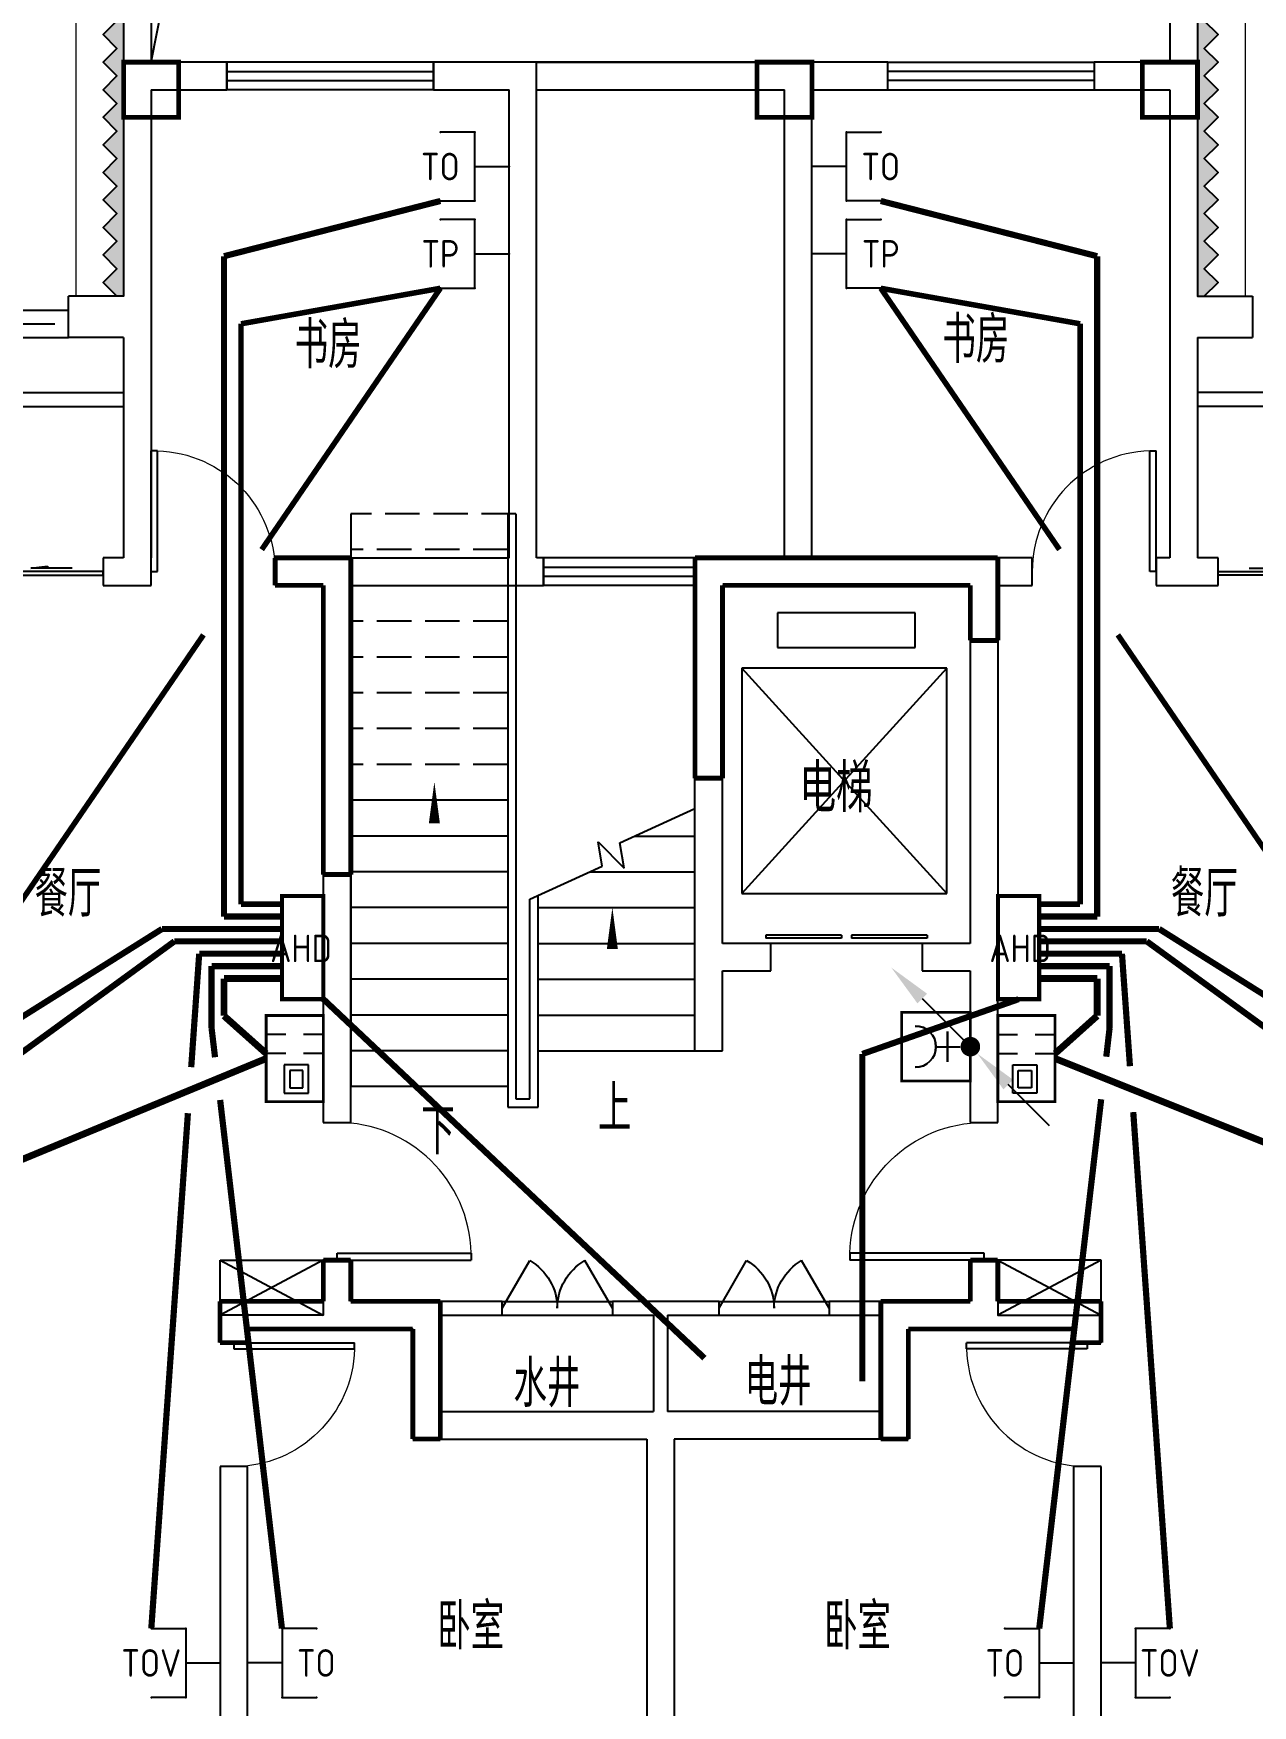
# Model space of a CAD drawing. Extents: x -993182 to -819982, y 169304 to 600104.
# Drawn here: x -884804 to -875948, y 372872 to 385016 of the extents above; entities that cross this region are included whole.
import ezdxf
from ezdxf.enums import TextEntityAlignment as Align

# ---------------------------------------------------------------- set-up
doc = ezdxf.new("R2010")
doc.units = 0
doc.header["$LTSCALE"] = 1000
doc.header["$MEASUREMENT"] = 0
doc.linetypes.add('DASH', pattern=[0.35, 0.25, -0.1])
for name, color, linetype in [('6', 203, 'Continuous'), ('8', 8, 'Continuous'), ('DIM_SYMB', 3, 'Continuous'), ('EQUIP-安防', 3, 'Continuous'), ('EQUIP-消防', 3, 'Continuous'), ('EQUIP-通讯', 3, 'Continuous'), ('kan', 146, 'Continuous'), ('LWIRE', 4, 'Continuous'), ('PUB_TEXT', 7, 'Continuous'), ('STAIR', 2, 'Continuous'), ('WALL', 4, 'Continuous'), ('WINDOW', 2, 'Continuous'), ('WIRE-信号', 4, 'TG_S'), ('WIRE-综合布线', 5, 'TG_GCS'), ('WIRE-网络', 6, 'TG_TD'), ('WIRE-通讯', 4, 'TG_TP'), ('家具', 187, 'Continuous'), ('面层', 215, 'Continuous')]:
    doc.layers.add(name, color=color, linetype=linetype)
doc.layers.add('投影线', color=150, linetype='Continuous', lineweight=18)
doc.styles.add('_TCH_DIM', font='SIMPLEX', dxfattribs={"bigfont": 'GBCBIG'})
doc.styles.add('_TEL_ATTDEF', font='GBENOR', dxfattribs={"width": 0.8, "height": 3, "bigfont": 'GBCBIG'})
doc.styles.add('_TEL_DIM', font='ICED', dxfattribs={"width": 0.8, "height": 3.5, "bigfont": 'BZHZ'})
doc.styles.add('hnurban', font='tssdeng.shx', dxfattribs={"width": 0.8, "bigfont": 'tssdchn.shx'})
doc.styles.get("Standard").update_dxf_attribs({"font": 'gbenor.shx', "bigfont": 'gbcbig.shx'})
doc.styles.add('TG_LINETYPE', font='ICED', dxfattribs={"width": 0.8, "height": 2, "bigfont": 'BZHZ'})
doc.linetypes.add('TG_GCS', pattern='A,1,-0.6,["GCS",TG_LINETYPE,S=0.1,R=0,X=-0.52,Y=-0.1],0', length=1.6)
doc.linetypes.add('TG_S', pattern='A,1,-0.3,["S",TG_LINETYPE,S=0.1,R=0,X=-0.23,Y=-0.1],0', length=1.3)
doc.linetypes.add('TG_TD', pattern='A,1,-0.45,["TD",TG_LINETYPE,S=0.1,R=0,X=-0.38,Y=-0.1],0', length=1.45)
doc.linetypes.add('TG_TD+TV', pattern='A,1,-0.9,["TD+TV",TG_LINETYPE,S=0.1,R=0,X=-0.82,Y=-0.1],0', length=1.9)
doc.linetypes.add('TG_TP', pattern='A,1,-0.45,["TP",TG_LINETYPE,S=0.1,R=0,X=-0.38,Y=-0.1],0', length=1.45)
doc.linetypes.add('TG_WS', pattern='A,1,-0.45,["WS",TG_LINETYPE,S=0.1,R=0,X=-0.38,Y=-0.1],0', length=1.45)

# ---------------------------------------------------------------- blocks, each defined once
blk = doc.blocks.new('q2')
at = {"color": 3, "const_width": 35}
for points in [[(-518346, -358841), (-518346, -358441), (-518746, -358441), (-518746, -358841)], [(-513746, -358841), (-513746, -358441), (-514146, -358441), (-514146, -358841)], [(-510946, -358841), (-510946, -358441), (-511346, -358441), (-511346, -358841)]]:
    blk.add_lwpolyline(points, close=True, dxfattribs=at)
for points in [[(-517646, -362041), (-517096, -362041)], [(-517646, -362241), (-517646, -362041)], [(-517096, -364341), (-517096, -362041)], [(-514596, -362041), (-512396, -362041)], [(-514596, -363641), (-514596, -362041)], [(-512396, -362641), (-512396, -362041)], [(-517646, -362241), (-517296, -362241)], [(-517296, -364341), (-517296, -362241)], [(-514396, -362241), (-512596, -362241)], [(-514396, -363641), (-514396, -362241)], [(-512596, -362641), (-512596, -362241)], [(-512396, -362641), (-512596, -362641)], [(-514396, -363641), (-514596, -363641)], [(-517096, -364341), (-517296, -364341)], [(-517296, -367441), (-517296, -367141)], [(-517296, -367141), (-517096, -367141)], [(-517096, -367441), (-517096, -367141)], [(-512596, -367441), (-512596, -367141)], [(-512596, -367141), (-512396, -367141)], [(-512396, -367441), (-512396, -367141)], [(-518046, -367441), (-517296, -367441)], [(-518046, -367741), (-518046, -367441)], [(-517096, -367441), (-516446, -367441)], [(-516446, -368441), (-516446, -367441)], [(-513246, -367441), (-512596, -367441)], [(-513246, -368441), (-513246, -367441)], [(-512396, -367441), (-511646, -367441)], [(-511646, -367741), (-511646, -367441)], [(-517846, -367741), (-518046, -367741)], [(-517846, -367641), (-517296, -367641)], [(-517846, -367741), (-517846, -367641)], [(-517296, -367641), (-516646, -367641)], [(-516646, -368441), (-516646, -367641)], [(-513046, -367641), (-512396, -367641)], [(-513046, -368441), (-513046, -367641)], [(-512396, -367641), (-511846, -367641)], [(-511846, -367741), (-511846, -367641)], [(-511646, -367741), (-511846, -367741)], [(-516446, -368441), (-516646, -368441)], [(-513046, -368441), (-513246, -368441)]]:
    blk.add_lwpolyline(points, dxfattribs=at)
blk = doc.blocks.new('$DorLib2D$00000231')
at = {"color": 0}
for p, q in [((-0.5, 0), (-0.25, 0.433)), ((0.5, 0), (0.25, 0.433))]:
    blk.add_line(p, q, dxfattribs=at)
for centre, start, end in [((-0.5, 0), 0, 60), ((0.5, 0), 120, 180)]:
    blk.add_arc(centre, 0.5, start, end, dxfattribs=at)
blk = doc.blocks.new('$DorLib2D$00000001')
for p, q in [((0.45, 0.975), (0.5, 0.975)), ((0.45, 0), (0.45, 0.975)), ((0.5, 0), (0.5, 0.975)), ((0.5, 0), (0.45, 0))]:
    blk.add_line(p, q)
at = {"lineweight": 13}
blk.add_arc((0.475, 0), 0.975, 91.4693, 180, dxfattribs=at)
blk = doc.blocks.new('$WINLIB2D$00000001')
at = {"color": 0}
for points in [[(-0.5, 0.5), (-0.5, -0.5)], [(-0.5, 0.5), (0.5, 0.5)], [(0.5, -0.5), (0.5, 0.5)], [(0.5, 0.1667), (-0.5, 0.1667)], [(0.5, -0.1667), (-0.5, -0.1667)], [(-0.5, -0.5), (0.5, -0.5)]]:
    blk.add_lwpolyline(points, dxfattribs=at)
blk = doc.blocks.new('$DorLib2D$00000127')
at = {"color": 0, "linetype": 'Continuous'}
for p, q in [((-0.033, 0.795), (-0.533, 0.795)), ((-0.533, 0.795), (-0.533, 0.69)), ((-0.033, 0.795), (-0.033, 0.69)), ((0.033, 0.795), (0.033, 0.69)), ((0.533, 0.795), (0.033, 0.795)), ((0.533, 0.795), (0.533, 0.69)), ((-0.033, 0.69), (-0.533, 0.69)), ((0.533, 0.69), (0.033, 0.69)), ((0.5, 0.5), (-0.5, 0.5))]:
    blk.add_line(p, q, dxfattribs=at)
blk = doc.blocks.new('$DorLib2D$00000131')
at = {"color": 0, "linetype": 'Continuous'}
for p, q in [((0.15, 0.125), (0.2319, 0.1973)), ((0.2319, 0.1973), (0.2319, 0.125)), ((-0.5, 0.125), (-0.5, 0)), ((0.0192, 0.125), (-0.5, 0.125)), ((0.0192, 0), (0.0192, 0.125)), ((0.35, 0.125), (0.15, 0.125)), ((-0.5, 0), (0.0192, 0)), ((-0.024, 0), (0.5, 0)), ((-0.024, -0.125), (-0.024, 0)), ((0.5, 0), (0.5, -0.125)), ((-0.35, -0.125), (-0.15, -0.125)), ((-0.2319, -0.1973), (-0.2319, -0.125)), ((-0.15, -0.125), (-0.2319, -0.1973)), ((0.5, -0.125), (-0.024, -0.125))]:
    blk.add_line(p, q, dxfattribs=at)
blk = doc.blocks.new('5#、7#楼参照')
at = {"layer": '8'}
h = blk.add_hatch(dxfattribs=at)
h.set_pattern_fill('HONEY', color=256, scale=20)
h.set_pattern_definition([(0, (0, 0), (47.625, 27.4963), [31.75, -63.5]), (120, (0, 0), (-47.6249943, 27.4963099), [31.75, -63.5]), (60, (0, 0), (5.7e-06, 54.9926099), [-63.5, 31.75])])
h.paths.add_polyline_path([(-245308.8, -358012), (-245308.8, -361212), (-245358.8, -361212), (-245458.8, -361112), (-245358.8, -361012), (-245458.8, -360912), (-245358.8, -360812), (-245458.8, -360712), (-245358.8, -360612), (-245458.8, -360512), (-245358.8, -360412), (-245458.8, -360312), (-245358.8, -360212), (-245458.8, -360112), (-245358.8, -360012), (-245458.8, -359912), (-245358.8, -359812), (-245458.8, -359712), (-245358.8, -359612), (-245458.8, -359512), (-245358.8, -359412), (-245458.8, -359312), (-245358.8, -359212), (-245458.8, -359112), (-245358.8, -359012), (-245458.8, -358912), (-245358.8, -358812), (-245458.8, -358712), (-245358.8, -358612), (-245458.8, -358512), (-245358.8, -358412), (-245458.8, -358312), (-245358.8, -358212), (-245458.8, -358112), (-245358.8, -358012)])
h = blk.add_hatch(dxfattribs=at)
h.set_pattern_fill('HONEY', color=256, scale=20)
h.set_pattern_definition([(0, (141.403, 2e-10), (47.625, 27.4963), [31.75, -63.5]), (120, (141.403, 2e-10), (-47.6249943, 27.4963099), [31.75, -63.5]), (60, (141.403, 2e-10), (5.7e-06, 54.9926099), [-63.5, 31.75])])
h.paths.add_polyline_path([(-237508.8, -358012), (-237508.8, -361212), (-237458.8, -361212), (-237358.8, -361112), (-237458.8, -361012), (-237358.8, -360912), (-237458.8, -360812), (-237358.8, -360712), (-237458.8, -360612), (-237358.8, -360512), (-237458.8, -360412), (-237358.8, -360312), (-237458.8, -360212), (-237358.8, -360112), (-237458.8, -360012), (-237358.8, -359912), (-237458.8, -359812), (-237358.8, -359712), (-237458.8, -359612), (-237358.8, -359512), (-237458.8, -359412), (-237358.8, -359312), (-237458.8, -359212), (-237358.8, -359112), (-237458.8, -359012), (-237358.8, -358912), (-237458.8, -358812), (-237358.8, -358712), (-237458.8, -358612), (-237358.8, -358512), (-237458.8, -358412), (-237358.8, -358312), (-237458.8, -358212), (-237358.8, -358112), (-237458.8, -358012)])
at = {"color": 6}
blk.add_lwpolyline([(-245108.8, -359512), (-244857, -358235.5), (-237708.8, -357612)], dxfattribs=at)
at = {"layer": '6'}
for points in [[(-245308.8, -358012), (-245308.8, -361212), (-245358.8, -361212), (-245458.8, -361112), (-245358.8, -361012), (-245458.8, -360912), (-245358.8, -360812), (-245458.8, -360712), (-245358.8, -360612), (-245458.8, -360512), (-245358.8, -360412), (-245458.8, -360312), (-245358.8, -360212), (-245458.8, -360112), (-245358.8, -360012), (-245458.8, -359912), (-245358.8, -359812), (-245458.8, -359712), (-245358.8, -359612), (-245458.8, -359512), (-245358.8, -359412), (-245458.8, -359312), (-245358.8, -359212)], [(-237508.8, -358012), (-237508.8, -361212), (-237458.8, -361212), (-237358.8, -361112), (-237458.8, -361012), (-237358.8, -360912), (-237458.8, -360812), (-237358.8, -360712), (-237458.8, -360612), (-237358.8, -360512), (-237458.8, -360412), (-237358.8, -360312), (-237458.8, -360212), (-237358.8, -360112), (-237458.8, -360012), (-237358.8, -359912), (-237458.8, -359812), (-237358.8, -359712), (-237458.8, -359612), (-237358.8, -359512), (-237458.8, -359412), (-237358.8, -359312), (-237458.8, -359212)]]:
    blk.add_lwpolyline(points, dxfattribs=at)
at = {"layer": 'DIM_SYMB'}
for points in [[(-243051.8, -366990.1, 0, 0, 0), (-243051.8, -364739.1, 0, 80, 0), (-243051.8, -365039.1, 0, 0, 0)], [(-241758.8, -366822, 0, 0, 0), (-241758.8, -365652, 0, 80, 0), (-241758.8, -365952, 0, 0, 0)]]:
    blk.add_lwpolyline(points, format="xyseb", dxfattribs=at)
at = {"layer": 'kan'}
for p, q in [((-248508.8, -361312), (-245708.8, -361312)), ((-248508.8, -361512), (-245708.8, -361512))]:
    blk.add_line(p, q, dxfattribs=at)
at = {"layer": 'kan', "linetype": 'DASH'}
blk.add_line((-248508.8, -361412), (-245708.8, -361412), dxfattribs=at)
at = {"layer": 'kan', "color": 124}
for p, q in [((-248908.8, -361912), (-245308.8, -361912)), ((-248908.8, -362012), (-245308.8, -362012)), ((-233908.8, -361912), (-237508.8, -361912)), ((-233908.8, -362012), (-237508.8, -362012))]:
    blk.add_line(p, q, dxfattribs=at)
at = {"layer": 'STAIR'}
for p, q in [((-243658.8, -362792), (-243658.8, -366952)), ((-242518.8, -362792), (-242518.8, -367102)), ((-242458.8, -362792), (-242458.8, -367042)), ((-242458.8, -364612), (-242458.8, -366692)), ((-242518.8, -364872), (-243658.8, -364872)), ((-241703.8, -365182), (-241158.8, -364933.3)), ((-242518.8, -365132), (-243658.8, -365132)), ((-241832, -365350.3), (-241861.5, -365174.4)), ((-241861.5, -365174.4), (-241672.9, -365366.1)), ((-241594.3, -365132), (-241158.8, -365132)), ((-241672.9, -365366.1), (-241703.8, -365182)), ((-242518.8, -365392), (-243658.8, -365392)), ((-242358.8, -365590.7), (-241832, -365350.3)), ((-241923.3, -365392), (-241158.8, -365392)), ((-242518.8, -365652), (-243658.8, -365652)), ((-242358.8, -366692), (-242358.8, -365590.7)), ((-242358.8, -367042), (-242358.8, -365590.7)), ((-242298.8, -367102), (-242298.8, -365563.3)), ((-242298.8, -365652), (-241158.8, -365652)), ((-242518.8, -365912), (-243658.8, -365912)), ((-242298.8, -365912), (-241158.8, -365912)), ((-242518.8, -366172), (-243658.8, -366172)), ((-242298.8, -366172), (-241158.8, -366172)), ((-242518.8, -366432), (-243658.8, -366432)), ((-242298.8, -366432), (-241158.8, -366432)), ((-242518.8, -366692), (-243658.8, -366692)), ((-242298.8, -366692), (-241158.8, -366692)), ((-242518.8, -366952), (-243658.8, -366952)), ((-242518.8, -367102), (-242298.8, -367102)), ((-242458.8, -367042), (-242358.8, -367042))]:
    blk.add_line(p, q, dxfattribs=at)
at = {"layer": 'STAIR', "linetype": 'DASH'}
for p, q in [((-242458.8, -362792), (-243658.8, -362792)), ((-242518.8, -363052), (-243658.8, -363052)), ((-242518.8, -363572), (-243658.8, -363572)), ((-242518.8, -363832), (-243658.8, -363832)), ((-242518.8, -364092), (-243658.8, -364092)), ((-242518.8, -364352), (-243658.8, -364352)), ((-242518.8, -364612), (-243658.8, -364612))]:
    blk.add_line(p, q, dxfattribs=at)
at = {"layer": 'STAIR', "color": 197}
for p, q in [((-240558.8, -363512, 76423.5), (-240558.8, -363762, 76423.5)), ((-239558.8, -363512, 76423.5), (-240558.8, -363512, 76423.5)), ((-239558.8, -363762, 76423.5), (-239558.8, -363512, 76423.5)), ((-240558.8, -363762, 76423.5), (-239558.8, -363762, 76423.5)), ((-240817.7, -363912, 76423.5), (-240817.7, -365549.6, 76423.5)), ((-239329.2, -363912, 76423.5), (-240817.7, -363912, 76423.5)), ((-240817.7, -363912, 76423.5), (-239329.2, -365549.6, 76423.5)), ((-240817.7, -365549.6, 76423.5), (-239329.2, -363912, 76423.5)), ((-239329.2, -365549.6, 76423.5), (-239329.2, -363912, 76423.5)), ((-240817.7, -365549.6, 76423.5), (-239329.2, -365549.6, 76423.5))]:
    blk.add_line(p, q, dxfattribs=at)
at = {"layer": 'WALL'}
for p, q in [((-245308.8, -358012), (-245308.8, -359612)), ((-245108.8, -358012), (-245108.8, -359512)), ((-237708.8, -358012), (-237708.8, -359512)), ((-237508.8, -358012), (-237508.8, -359612)), ((-244558.8, -359512), (-245108.8, -359512)), ((-244558.8, -359712), (-244558.8, -359512)), ((-242408.8, -359512), (-243058.8, -359512)), ((-243058.8, -359512), (-243058.8, -359712)), ((-242308.8, -359512), (-242408.8, -359512)), ((-242308.8, -359712), (-242308.8, -359512)), ((-240408.8, -359512), (-240708.8, -359512)), ((-240708.8, -359512), (-240708.8, -359712)), ((-239758.8, -359512), (-240408.8, -359512)), ((-239758.8, -359712), (-239758.8, -359512)), ((-237708.8, -359512), (-238258.8, -359512)), ((-238258.8, -359512), (-238258.8, -359712)), ((-245308.8, -359612), (-245308.8, -361212)), ((-237508.8, -359612), (-237508.8, -361212)), ((-245108.8, -359712), (-245108.8, -361512)), ((-245108.8, -359712), (-244558.8, -359712)), ((-243058.8, -359712), (-242508.8, -359712)), ((-242508.8, -363112), (-242508.8, -359712)), ((-242308.8, -363112), (-242308.8, -359712)), ((-240708.8, -359712), (-240508.8, -359712)), ((-240508.8, -363112), (-240508.8, -359712)), ((-240308.8, -363112), (-240308.8, -359712)), ((-240308.8, -359712), (-239758.8, -359712)), ((-238258.8, -359712), (-237708.8, -359712)), ((-237708.8, -359712), (-237708.8, -361512)), ((-245308.8, -361212), (-245708.8, -361212)), ((-245708.8, -361512), (-245708.8, -361212)), ((-237508.8, -361212), (-237108.8, -361212)), ((-237108.8, -361212), (-237108.8, -361512)), ((-245308.8, -361512), (-245708.8, -361512)), ((-245308.8, -361512), (-245308.8, -363112)), ((-245108.8, -361512), (-245108.8, -363112)), ((-237708.8, -361512), (-237708.8, -363112)), ((-237508.8, -361512), (-237108.8, -361512)), ((-237508.8, -361512), (-237508.8, -363112)), ((-245308.8, -363112), (-245458.8, -363112)), ((-245458.8, -363112), (-245458.8, -363312)), ((-245108.8, -363312), (-245108.8, -363112)), ((-243758.8, -363112), (-244208.8, -363112)), ((-244208.8, -363112), (-244208.8, -363312)), ((-243758.8, -363112), (-242508.8, -363112)), ((-242258.8, -363112), (-242308.8, -363112)), ((-242258.8, -363312), (-242258.8, -363112)), ((-241058.8, -363112), (-241158.8, -363112)), ((-241158.8, -363112), (-241158.8, -363312)), ((-241058.8, -363112), (-240508.8, -363112)), ((-240308.8, -363112), (-239058.8, -363112)), ((-238708.8, -363112), (-239058.8, -363112)), ((-238708.8, -363312), (-238708.8, -363112)), ((-237708.8, -363112), (-237808.8, -363112)), ((-237808.8, -363112), (-237808.8, -363312)), ((-237358.8, -363112), (-237508.8, -363112)), ((-237358.8, -363312), (-237358.8, -363112)), ((-245458.8, -363312), (-245208.8, -363312)), ((-245208.8, -363312), (-245108.8, -363312)), ((-244208.8, -363312), (-243858.8, -363312)), ((-243858.8, -363312), (-243858.8, -367212)), ((-243658.8, -367212), (-243658.8, -363312)), ((-243658.8, -363312), (-242408.8, -363312)), ((-242408.8, -363312), (-242258.8, -363312)), ((-241158.8, -366012), (-241158.8, -363312)), ((-240958.8, -365912), (-240958.8, -363312)), ((-240958.8, -363312), (-240408.8, -363312)), ((-240408.8, -363312), (-239158.8, -363312)), ((-239158.8, -363312), (-239158.8, -365912)), ((-238958.8, -363312), (-238708.8, -363312)), ((-238958.8, -363312), (-238958.8, -366012)), ((-237808.8, -363312), (-237608.8, -363312)), ((-237608.8, -363312), (-237358.8, -363312)), ((-241158.8, -366692), (-241158.8, -366012)), ((-240608.8, -365912), (-240958.8, -365912)), ((-240608.8, -366112), (-240608.8, -365912)), ((-239158.8, -365912), (-239508.8, -365912)), ((-239508.8, -365912), (-239508.8, -366112)), ((-238958.8, -367212), (-238958.8, -366012)), ((-240958.8, -366692), (-240958.8, -366112)), ((-240958.8, -366112), (-240608.8, -366112)), ((-239508.8, -366112), (-239158.8, -366112)), ((-239158.8, -366112), (-239158.8, -367212)), ((-241158.8, -366692), (-240958.8, -366692)), ((-243858.8, -367212), (-243658.8, -367212)), ((-239158.8, -367212), (-238958.8, -367212)), ((-243658.8, -368212), (-243858.8, -368212)), ((-243858.8, -368212), (-243858.8, -368512)), ((-243658.8, -368512), (-243658.8, -368212)), ((-238958.8, -368212), (-239158.8, -368212)), ((-239158.8, -368212), (-239158.8, -368512)), ((-238958.8, -368512), (-238958.8, -368212)), ((-244608.8, -368512), (-244608.8, -368812)), ((-244608.8, -368512), (-243858.8, -368512)), ((-243658.8, -368512), (-243108.8, -368512)), ((-243108.8, -368512), (-243008.8, -368512)), ((-242558.8, -368512), (-243008.8, -368512)), ((-242558.8, -368612), (-242558.8, -368512)), ((-241408.8, -368512), (-241758.8, -368512)), ((-241758.8, -368512), (-241758.8, -368612)), ((-240983.8, -368512), (-241408.8, -368512)), ((-240983.8, -368612), (-240983.8, -368512)), ((-239708.8, -368512), (-240183.8, -368512)), ((-240183.8, -368512), (-240183.8, -368612)), ((-239158.8, -368512), (-239708.8, -368512)), ((-238208.8, -368512), (-238958.8, -368512)), ((-238208.8, -368812), (-238208.8, -368512)), ((-243008.8, -368612), (-242558.8, -368612)), ((-243006.9, -368612), (-243008.8, -368612)), ((-243007, -368613.9), (-243006.9, -368612)), ((-241758.8, -368612), (-241458.8, -368612)), ((-241458.8, -368612), (-241458.8, -369312)), ((-241358.8, -368612), (-241358.8, -369312)), ((-241358.8, -368612), (-240983.8, -368612)), ((-240183.8, -368612), (-239808.8, -368612)), ((-239808.8, -368612), (-239808.8, -369312)), ((-244608.8, -368812), (-244408.8, -368812)), ((-244408.8, -368812), (-244408.8, -368712)), ((-244408.8, -368712), (-243758.8, -368712)), ((-243758.8, -368712), (-243208.8, -368712)), ((-243208.8, -368712), (-243208.8, -369512)), ((-243008.8, -368712), (-243008.8, -369312)), ((-239608.8, -368712), (-239608.8, -369512)), ((-239058.8, -368712), (-239608.8, -368712)), ((-238408.8, -368712), (-239058.8, -368712)), ((-238408.8, -368712), (-238408.8, -368812)), ((-238408.8, -368812), (-238208.8, -368812)), ((-243008.8, -369312), (-241458.8, -369312)), ((-239808.8, -369312), (-241358.8, -369312)), ((-243208.8, -369512), (-241508.8, -369512)), ((-241508.8, -369512), (-241508.8, -372612)), ((-239608.8, -369512), (-241308.8, -369512)), ((-241308.8, -369512), (-241308.8, -372612)), ((-244408.8, -369712), (-244608.8, -369712)), ((-244608.8, -369712), (-244608.8, -372712)), ((-244408.8, -372612), (-244408.8, -369712)), ((-238208.8, -369712), (-238408.8, -369712)), ((-238408.8, -369712), (-238408.8, -372612)), ((-238208.8, -372712), (-238208.8, -369712))]:
    blk.add_line(p, q, dxfattribs=at)
at = {"layer": 'WINDOW'}
for p, q in [((-240708.8, -359512), (-242308.8, -359512)), ((-242308.8, -359512, 0), (-240708.8, -359512, 0)), ((-242308.8, -359712), (-240708.8, -359712)), ((-242558.8, -368512, 0), (-241758.8, -368512, 0)), ((-240983.8, -368512, 0), (-240183.8, -368512, 0)), ((-242558.8, -368612, 0), (-241758.8, -368612, 0)), ((-240983.8, -368612, 0), (-240183.8, -368612, 0))]:
    blk.add_line(p, q, dxfattribs=at)
at = {"layer": '家具'}
for points in [[(-244608.8, -368212), (-243858.8, -368212), (-243858.8, -368612), (-244608.8, -368612)], [(-238208.8, -368212), (-238958.8, -368212), (-238958.8, -368612), (-238208.8, -368612)]]:
    blk.add_lwpolyline(points, close=True, dxfattribs=at)
for points in [[(-243858.8, -368212), (-244608.8, -368612)], [(-244608.8, -368212), (-243858.8, -368612)], [(-238958.8, -368212), (-238208.8, -368612)], [(-238208.8, -368212), (-238958.8, -368612)]]:
    blk.add_lwpolyline(points, dxfattribs=at)
at = {"layer": '投影线', "linetype": 'Continuous', "elevation": 76500}
blk.add_lwpolyline([(-237160.6, -361212), (-237160.6, -357062), (-245657, -357062), (-245657, -361212)], dxfattribs=at)
at = {"layer": 'WINDOW'}
for name, p, xscale, yscale, zscale in [('$WINLIB2D$00000001', (-243808.8, -359612), -1500, -200, -1500), ('$WINLIB2D$00000001', (-239008.8, -359612), 1500, -200, 1500), ('$DorLib2D$00000127', (-240058.8, -366012), 1100, 200, 1100)]:
    blk.add_blockref(name, p, dxfattribs=dict(at, xscale=xscale, yscale=yscale, zscale=zscale))
for name, p, xscale, yscale, zscale, rotation in [('$DorLib2D$00000001', (-244658.8, -363212), -900, 900, -900, 359.9999998587226), ('$DorLib2D$00000001', (-238258.8, -363212), 900, 900, 900, 9.791256499026209e-09), ('$DorLib2D$00000131', (-246208.8, -363212), -1500, -200, -1500, 359.9999998587205), ('$WINLIB2D$00000001', (-241708.8, -363212), -1100, -200, -1100, 9.651644561944981e-08), ('$DorLib2D$00000131', (-236608.8, -363212), 1500, -200, 1500, 9.793384031446956e-09), ('$DorLib2D$00000001', (-243758.8, -367712), 1000, 1000, 1000, 270), ('$DorLib2D$00000001', (-239058.8, -367712), 1000, -1000, 1000, 270), ('$DorLib2D$00000231', (-242158.8, -368562), -800, 800, -800, 359.9999999999875), ('$DorLib2D$00000231', (-240583.8, -368562), -800, 800, -800, 359.9999999999882), ('$DorLib2D$00000001', (-244508.8, -369262), 900, -900, 900, 90.00000000003537), ('$DorLib2D$00000001', (-238308.8, -369262), 900, 900, 900, 90)]:
    blk.add_blockref(name, p, dxfattribs=dict(at, xscale=xscale, yscale=yscale, zscale=zscale, rotation=rotation))
at = {"layer": '面层'}
blk.add_blockref('q2', (273437.3, -1071), dxfattribs=at)
at = {"layer": 'DIM_SYMB', "color": 7, "style": '_TCH_DIM'}
for s, p in [('上', (-241863.1, -367277)), ('下', (-243146.7, -367445.1))]:
    blk.add_text(s, height=337.6, dxfattribs=at).set_placement(p)
blk = doc.blocks.new('$equip$00001847')
for p, q in [((-0.5, 0.499), (-0.5, 0.999)), ((0.5, 0.999), (0.5, 0.499)), ((0.5, 0.499), (-0.5, 0.499)), ((0, 0.5), (0, 0))]:
    blk.add_line(p, q)
for p in [(-0.5, 0.999), (0.5, 0.999), (-0.5, 0.499), (0.5, 0.499), (0, 0)]:
    blk.add_point(p)
at = {"color": 7, "style": '_TEL_DIM'}
blk.add_attdef('$TEXT$', text='', height=0.4, dxfattribs=at).set_placement((0, 0.999), align=Align.MIDDLE_CENTER)
at = {"color": 7, "style": '_TEL_DIM', "flags": 1}
blk.add_attdef('A', text='', height=0.00002, dxfattribs=at).set_placement((0, 0), align=Align.MIDDLE_CENTER)
blk = doc.blocks.new('$equip$00002334')
for p, q in [((-0.75, 0.304), (-0.75, -0.296)), ((0.75, 0.304), (-0.75, 0.304)), ((0.75, -0.296), (0.75, 0.304)), ((-0.75, -0.296), (0.75, -0.296))]:
    blk.add_line(p, q)
at = {"const_width": 0.06}
blk.add_lwpolyline([(-0.75, 0.304), (0.75, 0.304), (0.75, -0.296), (-0.75, -0.296), (-0.75, 0.304), (0.75, 0.304)], dxfattribs=at)
for p in [(0, 0.304), (-0.75, 0.004), (0.75, 0.004), (0, -0.296)]:
    blk.add_point(p)
at = {"color": 7, "style": '_TEL_DIM'}
blk.add_attdef('$TEXT$', text='', height=0.4, dxfattribs=at).set_placement((-0.012, 0.028), align=Align.MIDDLE_CENTER)
at = {"color": 7, "flags": 1}
blk.add_attdef('A', text='', height=0.00002, dxfattribs=at).set_placement((0, 0), align=Align.MIDDLE_CENTER)
blk = doc.blocks.new('$equip$00001867')
for p, q in [((-0.5, 0.499), (-0.5, 0.999)), ((0.5, 0.999), (0.5, 0.499)), ((0.5, 0.499), (-0.5, 0.499)), ((0, 0.5), (0, 0))]:
    blk.add_line(p, q)
for p in [(-0.5, 0.999), (0.5, 0.999), (-0.5, 0.499), (0.5, 0.499), (0, 0)]:
    blk.add_point(p)
at = {"color": 7, "style": '_TEL_DIM'}
blk.add_attdef('$TEXT$', text='', height=0.4, dxfattribs=at).set_placement((0, 0.999), align=Align.MIDDLE_CENTER)
at = {"color": 7, "style": '_TEL_DIM', "flags": 1}
blk.add_attdef('A', text='', height=0.00002, dxfattribs=at).set_placement((0, 0), align=Align.MIDDLE_CENTER)
blk = doc.blocks.new('$equip$00002625')
at = {"linetype": 'Continuous'}
for p, q in [((-0.625, -0.415), (-0.625, 0.415)), ((-0.625, 0.415), (0.625, 0.415)), ((0.071, 0.129), (0.071, 0.415)), ((0.35, 0.129), (0.35, 0.415)), ((0.625, 0.415), (0.625, -0.415)), ((0.071, -0.415), (0.071, -0.129)), ((0.35, -0.415), (0.35, -0.129)), ((0.625, -0.415), (-0.625, -0.415))]:
    blk.add_line(p, q, dxfattribs=at)
for p, q in [((-0.092, 0.153), (-0.504, 0.153)), ((-0.504, 0.153), (-0.504, -0.199)), ((-0.172, 0.073), (-0.424, 0.073)), ((-0.424, 0.073), (-0.424, -0.119)), ((-0.172, -0.119), (-0.172, 0.073)), ((-0.092, -0.199), (-0.092, 0.153)), ((-0.504, -0.199), (-0.092, -0.199)), ((-0.424, -0.119), (-0.172, -0.119))]:
    blk.add_line(p, q)
at = {"const_width": 0.04}
blk.add_lwpolyline([(-0.625, 0.415), (0.625, 0.415), (0.625, -0.415), (-0.625, -0.415), (-0.625, 0.415), (0.625, 0.415)], dxfattribs=at)
for p in [(0, 0.415), (-0.625, 0), (0.625, 0), (0, -0.415)]:
    blk.add_point(p)
at = {"color": 7, "style": '_TEL_DIM', "flags": 1}
blk.add_attdef('A', text='', height=0.000025, dxfattribs=at).set_placement((0, 0), align=Align.MIDDLE_CENTER)
blk = doc.blocks.new('$equip$00002656')
for p, q in [((-0.5, 1), (-0.5, 0)), ((0.5, 1), (-0.5, 1)), ((0.5, 0), (0.5, 1)), ((0, 0.5), (0, 0.15)), ((-0.219, 0.331), (0.222, 0.331)), ((-0.5, 0), (0.5, 0))]:
    blk.add_line(p, q)
at = {"const_width": 0.04}
blk.add_lwpolyline([(-0.5, 1), (0.5, 1), (0.5, 0), (-0.5, 0), (-0.5, 1), (0.5, 1)], dxfattribs=at)
blk.add_arc((0, 0.8), 0.3, 180, 0)
for p in [(0, 1), (-0.5, 0.5), (0.5, 0.5), (0, 0)]:
    blk.add_point(p)
at = {"color": 7, "flags": 1}
for tag, height, p in [('B', 0.4, (0.762, 0.292)), ('A', 0.00002, (0, 0))]:
    blk.add_attdef(tag, text='', height=height, dxfattribs=at).set_placement(p, align=Align.MIDDLE_CENTER)
blk = doc.blocks.new('$TelecSys$00000081')
for p, q in [((0.104, 0.104), (0.104, 0.104)), ((-0.104, -0.104), (-0.104, -0.104)), ((-1.15, -1.15), (-0.55, -0.55))]:
    blk.add_line(p, q)
at = {"const_width": 0.142}
blk.add_lwpolyline([(0.071, 0, 1), (-0.071, 0, 1)], format="xyb", close=True, dxfattribs=at)
blk.add_solid([(-0.62, -0.48), (-0.48, -0.62), (-0.1, -0.1)])
at = {"width": 0.8, "flags": 9}
blk.add_attdef('A', (0, 0), '', height=0.00002, rotation=180, dxfattribs=at)
blk = doc.blocks.new('$TelecSys$00000079')
for p, q in [((0.7, 0.7), (0, 0)), ((0.104, 0.104), (0.104, 0.104)), ((-0.104, -0.104), (-0.104, -0.104))]:
    blk.add_line(p, q)
at = {"const_width": 0.142}
blk.add_lwpolyline([(-0.071, 0, 1), (0.071, 0, 1)], format="xyb", close=True, dxfattribs=at)
blk.add_solid([(0.63, 0.77), (0.77, 0.63), (1.15, 1.15)])
at = {"width": 0.8, "flags": 9}
blk.add_attdef('A', (0, 0), '', height=0.00002, dxfattribs=at)

msp = doc.modelspace()

# ---------------------------------------------------------------- linework, layer by layer
at = {"layer": 'WIRE-信号', "linetype": 'TG_WS', "const_width": 50}
for points in [[(-883420, 378152), (-883420, 377881)], [(-882998, 378152), (-883420, 378152)], [(-877498, 378152), (-877077, 378152)], [(-877077, 378152), (-877077, 377881)], [(-883420, 377881), (-883113, 377607)], [(-877077, 377881), (-877383, 377607)], [(-887300, 375840), (-883113, 377571)], [(-873183, 375889), (-877383, 377571)]]:
    msp.add_lwpolyline(points, dxfattribs=at)
at = {"layer": 'WIRE-综合布线', "linetype": 'TG_GCS', "const_width": 45}
for points in [[(-882698, 378002), (-879930, 375395)], [(-878783, 377604), (-877648, 378002)], [(-878783, 375227), (-878783, 377604)]]:
    msp.add_lwpolyline(points, dxfattribs=at)
at = {"layer": 'WIRE-网络', "linetype": 'TG_TD', "const_width": 45}
for points in [[(-883420, 383398), (-881848, 383799)], [(-878649, 383799), (-877077, 383398)], [(-883420, 378602), (-883420, 383398)], [(-877077, 378602), (-877077, 383398)], [(-883420, 378602), (-882998, 378602)], [(-877498, 378602), (-877077, 378602)], [(-885948, 377207), (-883870, 378512)], [(-883870, 378512), (-882998, 378512)], [(-877498, 378512), (-876627, 378512)], [(-876627, 378512), (-874548, 377207)], [(-883510, 377791), (-883510, 378242)], [(-883510, 378242), (-882998, 378242)], [(-877498, 378242), (-876987, 378242)], [(-876987, 377791), (-876987, 378242)], [(-883510, 377791), (-883485, 377580)], [(-877011, 377584), (-876987, 377791)], [(-883448, 377270), (-882999, 373431)], [(-877498, 373431), (-877048, 377275)]]:
    msp.add_lwpolyline(points, dxfattribs=at)
at = {"layer": 'WIRE-网络', "linetype": 'TG_TD+TV', "const_width": 45}
for points in [[(-887148, 375969), (-883780, 378422)], [(-883780, 378422), (-882998, 378422)], [(-877498, 378422), (-876717, 378422)], [(-876717, 378422), (-873801, 376299)], [(-883658, 377508), (-883600, 378332)], [(-883600, 378332), (-882998, 378332)], [(-877498, 378332), (-876897, 378332)], [(-876897, 378332), (-876839, 377515)], [(-876815, 377182), (-876549, 373431)], [(-883948, 373431), (-883682, 377174)]]:
    msp.add_lwpolyline(points, dxfattribs=at)
at = {"layer": 'WIRE-通讯', "color": 4, "linetype": 'TG_TP', "const_width": 40}
for points in [[(-883296, 382907), (-881848, 383165)], [(-883146, 381267), (-881848, 383165)], [(-878649, 383165), (-877201, 382907)], [(-878649, 383165), (-877351, 381267)], [(-883296, 378692), (-883296, 382907)], [(-877201, 378692), (-877201, 382907)], [(-885692, 377545), (-883569, 380648)], [(-876927, 380648), (-874805, 377545)], [(-883296, 378692), (-882998, 378692)], [(-877498, 378692), (-877201, 378692)]]:
    msp.add_lwpolyline(points, dxfattribs=at)

# ---------------------------------------------------------------- block references
at = {"layer": 'EQUIP-安防', "yscale": 500, "zscale": 500}
for p, xscale, rotation in [((-882906, 377571), 500, 90), ((-877591, 377571), -500, 270.0000000000074)]:
    msp.add_blockref('$equip$00002625', p, dxfattribs=dict(at, xscale=xscale, rotation=rotation))
at = {"layer": 'EQUIP-消防', "yscale": 500, "zscale": 500, "rotation": 90}
for xscale in [500, -500]:
    msp.add_blockref('$equip$00002656', (-877998, 377657), dxfattribs=dict(at, xscale=xscale))
at = {"layer": 'EQUIP-通讯'}
ref = msp.add_blockref('$equip$00001847', (-881348, 384049), dxfattribs=dict(at, xscale=-500, yscale=500, zscale=500, rotation=89.9999999985474))
ref.add_attrib('$TEXT$', 'TO', dxfattribs={"layer": '0', "color": 7, "height": 200, "rotation": 360, "style": '_TEL_ATTDEF'}).set_placement((-881848, 384049), align=Align.MIDDLE_CENTER)
ref = msp.add_blockref('$equip$00001847', (-879148, 384049), dxfattribs=dict(at, xscale=500, yscale=500, zscale=500, rotation=270))
ref.add_attrib('$TEXT$', 'TO', dxfattribs={"layer": '0', "color": 7, "height": 200, "style": '_TEL_ATTDEF'}).set_placement((-878649, 384049), align=Align.MIDDLE_CENTER)
ref = msp.add_blockref('$equip$00001867', (-881348, 383415), dxfattribs=dict(at, xscale=-500, yscale=500, zscale=500, rotation=89.9999999985474))
ref.add_attrib('$TEXT$', 'TP', dxfattribs={"layer": '0', "color": 7, "height": 200, "rotation": 360, "style": '_TEL_ATTDEF'}).set_placement((-881848, 383415), align=Align.MIDDLE_CENTER)
ref = msp.add_blockref('$equip$00001867', (-879148, 383415), dxfattribs=dict(at, xscale=500, yscale=500, zscale=500, rotation=270))
ref.add_attrib('$TEXT$', 'TP', dxfattribs={"layer": '0', "color": 7, "height": 200, "style": '_TEL_ATTDEF'}).set_placement((-878649, 383415), align=Align.MIDDLE_CENTER)
ref = msp.add_blockref('$equip$00002334', (-882846, 378377), dxfattribs=dict(at, xscale=500, yscale=500, zscale=500, rotation=90))
ref.add_attrib('$TEXT$', 'AHD', dxfattribs={"layer": '0', "color": 7, "height": 200, "style": '_TEL_ATTDEF'}).set_placement((-882860, 378371), align=Align.MIDDLE_CENTER)
ref = msp.add_blockref('$equip$00002334', (-877650, 378377), dxfattribs=dict(at, xscale=-500, yscale=500, zscale=500, rotation=270.0000000000074))
ref.add_attrib('$TEXT$', 'AHD', dxfattribs={"layer": '0', "color": 7, "height": 200, "style": '_TEL_ATTDEF'}).set_placement((-877636, 378371), align=Align.MIDDLE_CENTER)
ref = msp.add_blockref('$equip$00001847', (-883448, 373181), dxfattribs=dict(at, xscale=500, yscale=500, zscale=500, rotation=90.00000000000017))
ref.add_attrib('$TEXT$', 'TOV', dxfattribs={"layer": '0', "color": 7, "height": 200, "style": '_TEL_ATTDEF'}).set_placement((-883948, 373181), align=Align.MIDDLE_CENTER)
ref = msp.add_blockref('$equip$00001847', (-883248, 373181), dxfattribs=dict(at, xscale=-500, yscale=500, zscale=500, rotation=269.999999999998))
ref.add_attrib('$TEXT$', 'TO', dxfattribs={"layer": '0', "color": 7, "height": 200, "rotation": 360, "style": '_TEL_ATTDEF'}).set_placement((-882749, 373181), align=Align.MIDDLE_CENTER)
ref = msp.add_blockref('$equip$00001847', (-877248, 373181), dxfattribs=dict(at, xscale=500, yscale=500, zscale=500, rotation=90.00000000000938))
ref.add_attrib('$TEXT$', 'TO', dxfattribs={"layer": '0', "color": 7, "height": 200, "style": '_TEL_ATTDEF'}).set_placement((-877748, 373181), align=Align.MIDDLE_CENTER)
ref = msp.add_blockref('$equip$00001847', (-877048, 373181), dxfattribs=dict(at, xscale=-500, yscale=500, zscale=500, rotation=270.0000000000072))
ref.add_attrib('$TEXT$', 'TOV', dxfattribs={"layer": '0', "color": 7, "height": 200, "style": '_TEL_ATTDEF'}).set_placement((-876549, 373181), align=Align.MIDDLE_CENTER)
at = {"layer": 'LWIRE', "xscale": -500, "yscale": 500, "zscale": 500}
for name in ['$TelecSys$00000079', '$TelecSys$00000081']:
    msp.add_blockref(name, (-877998, 377657), dxfattribs=at)
at = {"layer": '面层'}
msp.add_blockref('5#、7#楼参照', (-638840, 744319), dxfattribs=at)

# ---------------------------------------------------------------- texts
at = {"layer": 'PUB_TEXT'}
for s, p in [('书房', (-882906, 382584, 0)), ('书房', (-878201, 382623, 0)), ('餐厅', (-884797, 378601, 0)), ('餐厅', (-876542, 378601, 0)), ('水井', (-881317, 375041, 76424)), ('电井', (-879638, 375053)), ('卧室', (-881871, 373278, 0)), ('卧室', (-879061, 373278, 0))]:
    msp.add_text(s, height=337.6, dxfattribs=at).set_placement(p)
at = {"layer": 'PUB_TEXT', "style": 'hnurban', "width": 0.8}
msp.add_text('电梯', height=350, dxfattribs=at).set_placement((-879240, 379360, 76424))

doc.saveas('drawing.dxf')
